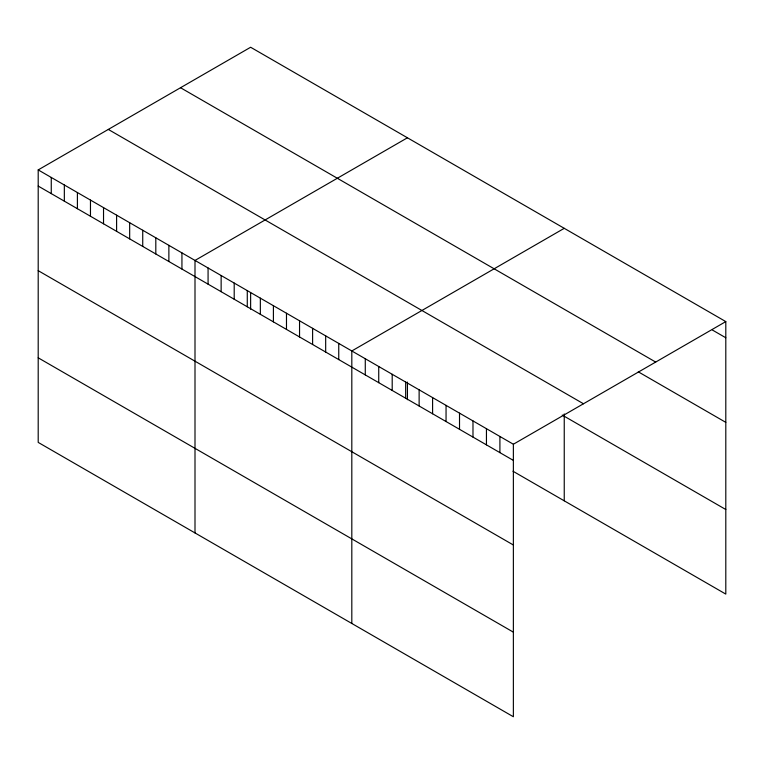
<?xml version="1.0" encoding="UTF-8"?>
<svg xmlns="http://www.w3.org/2000/svg" width="764" height="764" viewBox="0 0 764 764"><rect width="100%" height="100%" fill="white"/><g stroke="black" fill="none" stroke-linecap="round" stroke-linejoin="round"><path stroke-width="1.15" d="M38.2 169.904L513.37 444.237L513.37 716.747L38.2 442.404L38.2 169.904L250.63 47.253L725.8 321.596L725.8 594.096L512.978 471.226M407.432 137.787L195.001 260.438L195.001 532.938M564.243 228.321L351.812 350.962L351.812 623.472M513.37 444.237L725.8 321.596M712.334 329.991L725.8 337.764M180.524 87.726L655.693 362.069M638.293 371.829L725.8 422.358M108.307 129.431L583.476 403.764M562.228 415.072L725.8 509.512M38.2 186.072L513.37 460.406M38.2 270.666L513.37 544.999M38.2 357.819L513.37 632.153M564.243 413.935L564.243 500.821M499.904 436.464L499.904 452.632M486.448 428.69L486.448 444.868M472.983 420.916L472.983 437.094M459.517 413.152L459.517 429.32M446.052 405.378L446.052 421.547M432.596 397.605L432.596 413.773M419.13 389.831L419.13 405.999M407.432 382.096L407.432 399.715M405.665 382.057L405.665 398.225M392.199 374.284L392.199 390.452M378.734 366.51L378.734 382.678M365.278 358.736L365.278 374.904M338.748 343.418L338.748 359.586M325.674 335.873L325.674 352.042M312.61 328.329L312.61 344.497M299.545 320.784L299.545 336.953M286.481 313.24L286.481 329.418M273.407 305.695L273.407 321.873M260.343 298.151L260.343 314.329M250.63 292.736L250.63 309.191M247.278 290.606L247.278 306.784M234.204 283.062L234.204 299.24M221.14 275.517L221.14 291.695M208.075 267.983L208.075 284.151M181.937 252.894L181.937 269.062M168.873 245.349L168.873 261.517M155.808 237.805L155.808 253.973M142.734 230.26L142.734 246.428M129.67 222.716L129.67 238.884M116.605 215.171L116.605 231.339M103.532 207.627L103.532 223.795M90.467 200.082L90.467 216.25M77.403 192.538L77.403 208.706M64.338 184.993L64.338 201.161M51.264 177.449L51.264 193.617"/></g></svg>
